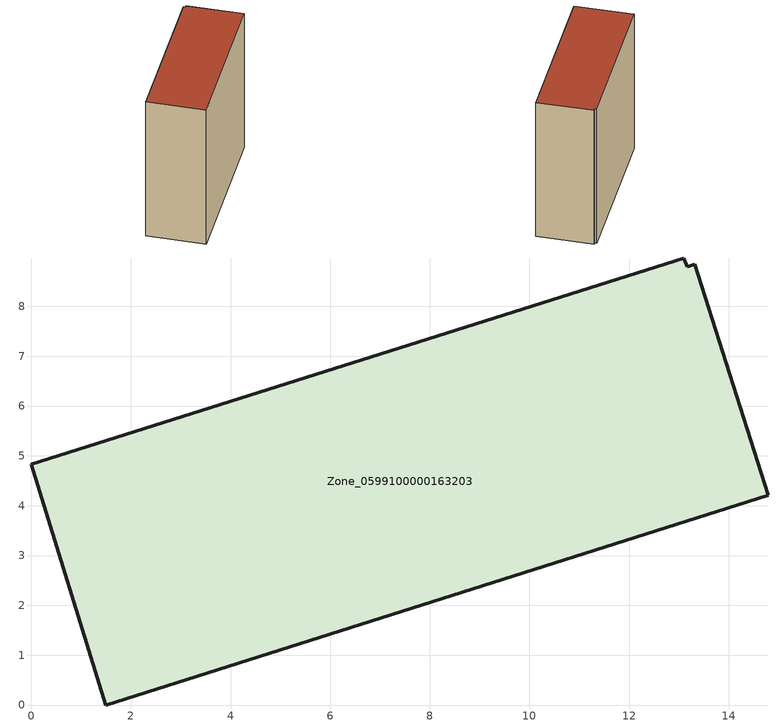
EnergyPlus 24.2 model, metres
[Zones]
Zone_0599100000163203
 floor ground (C_G): 13.16,8.8 13.32,8.85 14.79,4.21 1.49,0 0,4.83 13.1,8.97 z0.27
 wall outside (C_F): 1.49,0 14.79,4.21 13.32,8.85 13.16,8.8 13.1,8.97 0,4.83 1.49,0 z0.27:13.55
 roof outside (C_R): 13.32,8.85 13.16,8.8 13.1,8.97 0,4.83 1.49,0 14.79,4.21 z13.55
[BUILDING]
Pand.0599100000163203: North Axis=0; Terrain=City; Loads Convergence Tolerance Value=0.04; Temperature Convergence Tolerance Value=0.4; Solar Distribution=FullExterior; Maximum Number of Warmup Days=25; Minimum Number of Warmup Days=1
[Site:Location]
Rotterdam.The.Hague.AP_ZH_NLD Design_Conditions: Latitude=51.96; Longitude=4.45; Time Zone=1; Elevation=-4.5
[SITE:GROUNDTEMPERATURE:BUILDINGSURFACE]
18, 18, 18, 18, 18, 18, 18, 18, 18, 18, 18, 18
[MATERIAL] Thermal Absorptance=0.9; Solar Absorptance=0.7; Visible Absorptance=0.7
Name | Roughness | Thickness | Conductivity | Density | Specific Heat
G.TI.1946 | MediumSmooth | 0.15 | 1 | 540 | 1210
F.TI.1946 | Rough | 0.3 | 0.857143 | 1920 | 840
R.TI.1946 | MediumRough | 0.2 | 0.1 | 1500 | 1000
[CONSTRUCTION]
C_G: G.TI.1946
C_F: F.TI.1946
C_R: R.TI.1946
[ZONE]
Zone_0599100000163203: Type=1; Multiplier=1; Ceiling Height=Autocalculate; Volume=Autocalculate; Floor Area=autocalculate; Part of Total Floor Area=Yes
[ZONEINFILTRATION:DESIGNFLOWRATE]
Infil_Zone_0599100000163203: Zone or ZoneList or Space or SpaceList=Zone_0599100000163203; Schedule=AlwaysOn; Design Flow Rate Calculation Method=Flow/Area; Flow Rate per Floor Area=0.003; Constant Term Coefficient=1; Temperature Term Coefficient=0; Velocity Term Coefficient=0; Velocity Squared Term Coefficient=0
[HVACTEMPLATE:ZONE:IDEALLOADSAIRSYSTEM]
Zone_0599100000163203: Maximum Heating Supply Air Temperature=50; Minimum Cooling Supply Air Temperature=13; Maximum Heating Supply Air Humidity Ratio=0.0156; Minimum Cooling Supply Air Humidity Ratio=0.0077; Heating Limit=NoLimit; Cooling Limit=NoLimit; Dehumidification Control Type=ConstantSensibleHeatRatio; Cooling Sensible Heat Ratio=0.7; Dehumidification Setpoint=60; Humidification Control Type=None; Humidification Setpoint=30; Outdoor Air Method=None; Outdoor Air Flow Rate per Person=0.00944; Outdoor Air Flow Rate per Zone Floor Area=0; Outdoor Air Flow Rate per Zone=0; Demand Controlled Ventilation Type=None; Outdoor Air Economizer Type=NoEconomizer; Heat Recovery Type=None; Sensible Heat Recovery Effectiveness=0.7; Latent Heat Recovery Effectiveness=0.65
[ZONECONTROL:THERMOSTAT]
ThermostatControl_Zone_0599100000163203: Zone or ZoneList=Zone_0599100000163203; Control Type Schedule=DualSetpointControlType; Control 1=Thermostat_Zone_0599100000163203; Temperature Difference Between Cutout And Setpoint=0
[THERMOSTATSETPOINT:DUALSETPOINT]
Thermostat_Zone_0599100000163203: Heating Setpoint Temperature Schedule=HeatingSetpoint_Zone_0599100000163203; Cooling Setpoint Temperature Schedule=CoolingSetpoint_Zone_0599100000163203
[SCHEDULE:COMPACT]
HeatingSetpoint_Zone_0599100000163203: Through: 12/31, For: AllDays, Until: 24:00, 21
CoolingSetpoint_Zone_0599100000163203: Through: 12/31, For: AllDays, Until: 24:00, 24
DualSetpointControlType: Through: 12/31, For: AllDays, Until: 24:00, 4
AlwaysOn: Through: 12/31, For: AllDays, Until: 24:00, 1
